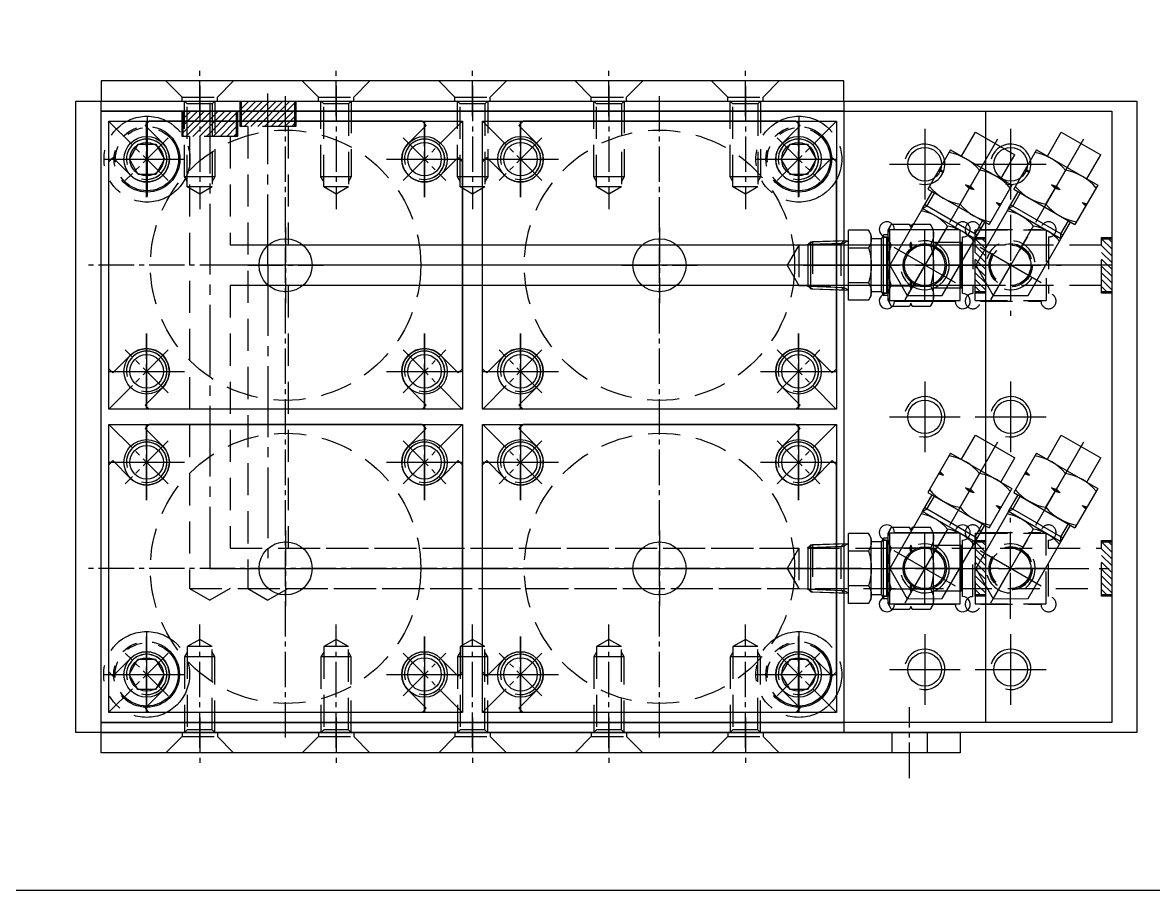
# Model space of a CAD drawing. Header units: millimetres. Extents: x -4251 to 2609, y -1673 to 4048.
# Drawn here: x -2399.6 to -2175.8, y 920.3 to 1092.1 of the extents above; entities that cross this region are included whole.
import ezdxf

# ---------------------------------------------------------------- set-up
doc = ezdxf.new("R2010")
doc.units = ezdxf.units.MM
for name, pattern in [('CENTER', [50.8, 31.75, -6.35, 6.35, -6.35]), ('CENTER1', [10, 7, -1, 1, -1]), ('CENTER2', [28.575, 19.05, -3.175, 3.175, -3.175]), ('HIDDEN', [9.525, 6.35, -3.175]), ('HIDDEN2', [4.7625, 3.175, -1.5875]), ('PHANTOM2', [31.75, 15.875, -3.175, 3.175, -3.175, 3.175, -3.175])]:
    doc.linetypes.add(name, pattern=pattern)
for name, color, linetype in [('CENTER', 1, 'CENTER'), ('PV-529CA', 7, 'Continuous'), ('THIN', 3, 'Continuous'), ('가는실선', 6, 'Continuous'), ('외형선', 7, 'Continuous'), ('중심선', 3, 'CENTER2')]:
    doc.layers.add(name, color=color, linetype=linetype)

# ---------------------------------------------------------------- blocks, each defined once
blk = doc.blocks.new('A$C54F9723F')
at = {"color": 1, "linetype": 'CENTER1'}
for p, q in [((0, 40, 0), (0, -40, 0)), ((-16.76, 23.26), (-28.39, 34.89)), ((16.76, 23.26), (28.39, 34.89)), ((-25.24, 23.26), (-16.76, 31.74)), ((25.24, 23.26), (16.76, 31.74)), ((0, -7.49), (0, 7.49)), ((33.5, 0), (-33.5, 0)), ((-7.49, 0), (7.49, 0)), ((-16.76, -23.26), (-28.39, -34.89)), ((-25.24, -23.26), (-16.76, -31.74)), ((16.76, -23.26), (28.39, -34.89)), ((25.24, -23.26), (16.76, -31.74))]:
    blk.add_line(p, q, dxfattribs=at)
at = {"color": 1}
for p, q in [((-20.5, 35), (-21.32, 34.18)), ((-17.82, 30.68), (-21.32, 34.18)), ((20.5, 35), (-20.5, 35)), ((17.82, 30.68), (21.32, 34.18)), ((20.5, 35), (21.32, 34.18)), ((-27.68, 27.82), (-28.5, 27)), ((-28.5, 27, 0), (-28.5, -27, 0)), ((-24.18, 24.32), (-27.68, 27.82)), ((24.18, 24.32), (27.68, 27.82)), ((27.68, 27.82), (28.5, 27)), ((28.5, 27), (28.5, -27)), ((-24.18, -24.32), (-27.68, -27.82)), ((24.18, -24.32), (27.68, -27.82)), ((-27.68, -27.82), (-28.5, -27)), ((27.68, -27.82), (28.5, -27)), ((-17.82, -30.68), (-21.32, -34.18)), ((17.82, -30.68), (21.32, -34.18)), ((-20.5, -35), (-21.32, -34.18)), ((20.5, -35), (-20.5, -35)), ((20.5, -35), (21.32, -34.18))]:
    blk.add_line(p, q, dxfattribs=at)
at = {"color": 250, "linetype": 'CENTER1'}
for p, q in [((-21, 20.01, 0), (-21, 34.99, 0)), ((21, 20.01, 0), (21, 34.99, 0)), ((-13.51, 27.5, 0), (-28.49, 27.5, 0)), ((28.49, 27.5, 0), (13.51, 27.5, 0)), ((-21, -34.99, 0), (-21, -20.01, 0)), ((21, -34.99, 0), (21, -20.01, 0)), ((-13.51, -27.5, 0), (-28.49, -27.5, 0)), ((28.49, -27.5, 0), (13.51, -27.5, 0))]:
    blk.add_line(p, q, dxfattribs=at)
at = {"color": 250}
blk.add_lwpolyline([(28.5, -35), (-28.5, -35), (-28.5, 35), (28.5, 35)], close=True, dxfattribs=at)
for centre in [(-21, 27.5, 0), (21, 27.5, 0), (-21, -27.5, 0), (21, -27.5, 0)]:
    blk.add_circle(centre, 3.32, dxfattribs=at)
at = {"color": 2, "linetype": 'HIDDEN'}
blk.add_circle((0, 0), 26.75, dxfattribs=at)
at = {"color": 1}
blk.add_circle((0, 0), 5.25, dxfattribs=at)
at = {"color": 250}
for centre in [(-21, 27.5, 0), (21, 27.5, 0), (-21, -27.5, 0), (21, -27.5, 0)]:
    blk.add_arc(centre, 4, 15, 285, dxfattribs=at)
at = {"color": 1}
for centre, start, end in [((-21, 27.5), 225, 45), ((21, 27.5), 135, 315), ((-21, -27.5), 315, 135), ((21, -27.5), 45, 225)]:
    blk.add_arc(centre, 4.5, start, end, dxfattribs=at)
blk = doc.blocks.new('A$C699871DD')
at = {"rotation": 270}
for p in [(-215.66, 0.8, 0), (-141.66, 0.8, 0), (-215.66, -59.2, 0), (-141.66, -59.2, 0)]:
    blk.add_blockref('A$C54F9723F', p, dxfattribs=at)
blk = doc.blocks.new('A$C4EDB7AFF')
at = {"color": 1, "linetype": 'CENTER1'}
for p, q in [((-19.38, 12.45, 0), (-19.38, 2.45, 0)), ((7.62, 12.45, 0), (7.62, 2.45, 0)), ((34.62, 12.45, 0), (34.62, 2.45, 0)), ((61.62, 12.45, 0), (61.62, 2.45, 0)), ((88.62, 12.45, 0), (88.62, 2.45, 0))]:
    blk.add_line(p, q, dxfattribs=at)
at = {"color": 2, "linetype": 'HIDDEN'}
for p, q in [((-22.88, 9.45, 0), (-22.88, 8.65, 0)), ((-15.88, 9.45, 0), (-15.88, 8.65, 0)), ((4.12, 9.45, 0), (4.12, 8.65, 0)), ((11.12, 9.45, 0), (11.12, 8.65, 0)), ((31.12, 9.45, 0), (31.12, 8.65, 0)), ((38.12, 9.45, 0), (38.12, 8.65, 0)), ((58.12, 9.45, 0), (58.12, 8.65, 0)), ((65.12, 9.45, 0), (65.12, 8.65, 0)), ((85.12, 9.45, 0), (85.12, 8.65, 0)), ((92.12, 9.45, 0), (92.12, 8.65, 0)), ((-22.88, 8.65, 0), (-15.88, 8.65, 0)), ((4.12, 8.65, 0), (11.12, 8.65, 0)), ((31.12, 8.65, 0), (38.12, 8.65, 0)), ((58.12, 8.65, 0), (65.12, 8.65, 0)), ((85.12, 8.65, 0), (92.12, 8.65, 0))]:
    blk.add_line(p, q, dxfattribs=at)
at = {"color": 6, "elevation": 0}
blk.add_lwpolyline([(-38.88, 9.45), (108.12, 9.45), (108.12, 5.45), (-38.88, 5.45), (-38.88, 9.45)], dxfattribs=at)
at = {"color": 2, "linetype": 'HIDDEN', "elevation": 0}
for points in [[(-22.88, 8.65), (-26.08, 5.45)], [(-15.88, 8.65), (-12.68, 5.45)], [(4.12, 8.65), (0.92, 5.45)], [(11.12, 8.65), (14.32, 5.45)], [(31.12, 8.65), (27.92, 5.45)], [(38.12, 8.65), (41.32, 5.45)], [(58.12, 8.65), (54.92, 5.45)], [(65.12, 8.65), (68.32, 5.45)], [(85.12, 8.65), (81.92, 5.45)], [(92.12, 8.65), (95.32, 5.45)]]:
    blk.add_lwpolyline(points, dxfattribs=at)
blk = doc.blocks.new('A$C35FF11A1')
at = {"linetype": 'HIDDEN2', "ltscale": 2}
h = blk.add_hatch(dxfattribs=at)
h.set_pattern_fill('ANSI31', color=2, scale=0.3)
h.set_pattern_definition([(45, (-2572.9756, -322.8296), (-0.6735192, 0.6735192), [])])
h.paths.add_polyline_path([(7.25, 9.5), (17.75, 9.5), (17.75, 4.5), (7.25, 4.5)])
h = blk.add_hatch(dxfattribs=at)
h.set_pattern_fill('ANSI31', color=2, scale=0.3, angle=-90)
h.set_pattern_definition([(315, (-138.3296, 2564.4756), (0.6735192, 0.6735192), [])])
h.paths.add_polyline_path([(191, -15.75), (191, -26.25), (189, -26.25), (189, -15.75)])
h = blk.add_hatch(dxfattribs=at)
h.set_pattern_fill('ANSI31', color=2, scale=0.3, angle=-90)
h.set_pattern_definition([(315, (-138.3296, 2504.4756), (0.6735192, 0.6735192), [])])
h.paths.add_polyline_path([(191, -75.75), (191, -86.25), (189, -86.25), (189, -75.75)])
at = {"color": 2, "linetype": 'HIDDEN2', "ltscale": 2}
for p, q in [((8.5, 4.5, 0), (8.5, -85, 0)), ((16.5, 4.5, 0), (16.5, -17, 0)), ((171, -11, 0), (171, -31, 0)), ((163.5, -15.4, 0), (163.5, -26.6, 0)), ((164, -14, 0), (178, -14, 0)), ((164, -28, 0), (164, -14, 0)), ((165, -13.9, 0), (177, -13.9, 0)), ((171, -13.75, 0), (171, -28.25, 0)), ((178, -14, 0), (178, -28, 0)), ((189, -17, 0), (16.5, -17, 0)), ((161, -21, 0), (181, -21, 0)), ((178.25, -21, 0), (163.75, -21, 0)), ((189, -25, 0), (16.5, -25, 0)), ((16.5, -25, 0), (16.5, -77, 0)), ((164, -28, 0), (178, -28, 0)), ((165, -28.1, 0), (177, -28.1, 0)), ((171, -91, 0), (171, -71, 0)), ((171, -88.25, 0), (171, -73.75, 0)), ((163.5, -86.6, 0), (163.5, -75.4, 0)), ((164, -74, 0), (164, -88, 0)), ((164, -74, 0), (178, -74, 0)), ((165, -73.9, 0), (177, -73.9, 0)), ((178, -88, 0), (178, -74, 0)), ((16.5, -77, 0), (189, -77, 0)), ((161, -81, 0), (181, -81, 0)), ((178.25, -81, 0), (163.75, -81, 0)), ((8.5, -85, 0), (189, -85, 0)), ((8.5, -85, 0), (12.5, -87.31, 0)), ((16.5, -85, 0), (12.5, -87.31, 0)), ((164, -88, 0), (178, -88, 0)), ((165, -88.1, 0), (177, -88.1, 0))]:
    blk.add_line(p, q, dxfattribs=at)
at = {"color": 6, "elevation": 0}
blk.add_lwpolyline([(-9, 9.5), (191, 9.5), (191, -111.5), (-9, -111.5)], close=True, dxfattribs=at)
at = {"color": 2, "linetype": 'HIDDEN2', "ltscale": 2, "elevation": 0}
for points in [[(7, 9.5), (18, 9.5), (18, 4.5), (7, 4.5)], [(7.25, 9.5), (17.75, 9.5), (17.75, 4.5), (7.25, 4.5)], [(191, -15.5), (191, -26.5), (189, -26.5), (189, -15.5)], [(191, -15.75), (191, -26.25), (189, -26.25), (189, -15.75)], [(191, -75.5), (191, -86.5), (189, -86.5), (189, -75.5)], [(191, -75.75), (191, -86.25), (189, -86.25), (189, -75.75)]]:
    blk.add_lwpolyline(points, close=True, dxfattribs=at)
at = {"color": 1, "linetype": 'CENTER1', "ltscale": 2, "elevation": 0}
for points in [[(12.5, 11.18), (12.5, -81), (191, -81)], [(191, -21), (12.5, -21)]]:
    blk.add_lwpolyline(points, dxfattribs=at)
at = {"color": 2, "linetype": 'HIDDEN2', "ltscale": 2, "elevation": 0}
for points in [[(178.5, -15.4), (178.5, -26.6)], [(178.5, -86.6), (178.5, -75.4)]]:
    blk.add_lwpolyline(points, dxfattribs=at)
at = {"ltscale": 10}
for centre in [(0, 0), (55, 0), (74, 0), (129, 0), (171, -1, 0), (0, -42), (55, -42), (74, -42), (129, -42), (171, -51, 0), (0, -60), (55, -60), (74, -60), (129, -60), (171, -101, 0), (0, -102), (55, -102), (74, -102), (129, -102)]:
    blk.add_circle(centre, 3.32, dxfattribs=at)
at = {"color": 2, "linetype": 'HIDDEN2', "ltscale": 2}
for centre, radius in [((171, -21, 0), 4.28), ((171, -21, 0), 4.25), ((171, -21, 0), 4), ((171, -81, 0), 4.28), ((171, -81, 0), 4.25), ((171, -81, 0), 4)]:
    blk.add_circle(centre, radius, dxfattribs=at)
for centre, radius, start, end in [((163.5, -13.9, 0), 1.5, 0, 270), ((178.5, -13.9, 0), 1.5, 270, 180), ((171, -21, 0), 4.86, 255, 165), ((163.5, -28.1, 0), 1.5, 90, 0), ((178.5, -28.1, 0), 1.5, 180, 90), ((163.5, -73.9, 0), 1.5, 0, 270), ((178.5, -73.9, 0), 1.5, 270, 180), ((171, -81, 0), 4.86, 195, 105), ((163.5, -88.1, 0), 1.5, 90, 0), ((178.5, -88.1, 0), 1.5, 180, 90)]:
    blk.add_arc(centre, radius, start, end, dxfattribs=at)
at = {"layer": 'CENTER', "ltscale": 10}
for p, q in [((0, 7), (0, -7)), ((55, 7), (55, -7)), ((74, 7), (74, -7)), ((129, 7), (129, -7)), ((171, 6, 0), (171, -8, 0)), ((-7, 0), (7, 0)), ((48, 0), (62, 0)), ((67, 0), (81, 0)), ((122, 0), (136, 0)), ((164, -1, 0), (178, -1, 0)), ((0, -35), (0, -49)), ((55, -35), (55, -49)), ((74, -35), (74, -49)), ((129, -35), (129, -49)), ((-7, -42), (7, -42)), ((48, -42), (62, -42)), ((67, -42), (81, -42)), ((122, -42), (136, -42)), ((171, -44, 0), (171, -58, 0)), ((164, -51, 0), (178, -51, 0)), ((0, -53), (0, -67)), ((55, -53), (55, -67)), ((74, -53), (74, -67)), ((129, -53), (129, -67)), ((-7, -60), (7, -60)), ((48, -60), (62, -60)), ((67, -60), (81, -60)), ((122, -60), (136, -60)), ((0, -95), (0, -109)), ((55, -95), (55, -109)), ((74, -95), (74, -109)), ((129, -95), (129, -109)), ((171, -94, 0), (171, -108, 0)), ((-7, -102), (7, -102)), ((48, -102), (62, -102)), ((67, -102), (81, -102)), ((122, -102), (136, -102)), ((164, -101, 0), (178, -101, 0))]:
    blk.add_line(p, q, dxfattribs=at)
at = {"layer": 'THIN', "ltscale": 10}
for centre in [(0, 0), (55, 0), (74, 0), (129, 0), (171, -1, 0), (0, -42), (55, -42), (74, -42), (129, -42), (171, -51, 0), (0, -60), (55, -60), (74, -60), (129, -60), (0, -102), (55, -102), (74, -102), (129, -102), (171, -101, 0)]:
    blk.add_arc(centre, 4, 255, 165, dxfattribs=at)
blk = doc.blocks.new('A$C67512D08')
at = {"linetype": 'HIDDEN2', "ltscale": 2}
h = blk.add_hatch(dxfattribs=at)
h.set_pattern_fill('ANSI31', color=2, scale=0.3)
h.set_pattern_definition([(45, (-2561.4756, -320.8296), (-0.6735192, 0.6735192), [])])
h.paths.add_polyline_path([(18.75, 11.5), (29.25, 11.5), (29.25, 6.5), (18.75, 6.5)])
at = {"color": 1, "linetype": 'CENTER1'}
for p, q in [((10.5, 14.5, 0), (10.5, -9.92, 0)), ((37.5, 14.5, 0), (37.5, -9.92, 0)), ((64.5, 14.5, 0), (64.5, -9.92, 0)), ((91.5, 14.5, 0), (91.5, -9.92, 0)), ((118.5, 14.5, 0), (118.5, -9.92, 0)), ((0, 7.5, 0), (0, -7.5, 0)), ((55, 7.5, 0), (55, -7.5, 0)), ((74, 7.5, 0), (74, -7.5, 0)), ((129, 7.5, 0), (129, -7.5, 0)), ((-7.5, 0, 0), (7.5, 0, 0)), ((47.5, 0, 0), (62.5, 0, 0)), ((66.5, 0, 0), (81.5, 0, 0)), ((121.5, 0, 0), (136.5, 0, 0)), ((0, -34.5, 0), (0, -49.5, 0)), ((55, -34.5, 0), (55, -49.5, 0)), ((74, -34.5, 0), (74, -49.5, 0)), ((129, -34.5, 0), (129, -49.5, 0)), ((-7.5, -42, 0), (7.5, -42, 0)), ((47.5, -42, 0), (62.5, -42, 0)), ((66.5, -42, 0), (81.5, -42, 0)), ((121.5, -42, 0), (136.5, -42, 0)), ((0, -52.5, 0), (0, -67.5, 0)), ((55, -52.5, 0), (55, -67.5, 0)), ((74, -52.5, 0), (74, -67.5, 0)), ((129, -52.5, 0), (129, -67.5, 0)), ((-7.5, -60, 0), (7.5, -60, 0)), ((47.5, -60, 0), (62.5, -60, 0)), ((66.5, -60, 0), (81.5, -60, 0)), ((121.5, -60, 0), (136.5, -60, 0)), ((10.5, -116.5, 0), (10.5, -92.08, 0)), ((37.5, -116.5, 0), (37.5, -92.08, 0)), ((64.5, -116.5, 0), (64.5, -92.08, 0)), ((91.5, -116.5, 0), (91.5, -92.08, 0)), ((118.5, -116.5, 0), (118.5, -92.08, 0)), ((0, -94.5, 0), (0, -109.5, 0)), ((55, -94.5, 0), (55, -109.5, 0)), ((74, -94.5, 0), (74, -109.5, 0)), ((129, -94.5, 0), (129, -109.5, 0)), ((-7.5, -102, 0), (7.5, -102, 0)), ((47.5, -102, 0), (62.5, -102, 0)), ((66.5, -102, 0), (81.5, -102, 0)), ((121.5, -102, 0), (136.5, -102, 0))]:
    blk.add_line(p, q, dxfattribs=at)
at = {"color": 1, "linetype": 'CENTER1', "ltscale": 2}
blk.add_line((24, -21, 0), (24, 13.18, 0), dxfattribs=at)
at = {"color": 2, "linetype": 'HIDDEN2', "ltscale": 2}
for p, q in [((20, 6.5, 0), (20, -85, 0)), ((28, 6.5, 0), (28, -17, 0)), ((13.5, -3.5, 0), (7.5, -3.5, 0)), ((40.5, -3.5, 0), (34.5, -3.5, 0)), ((67.5, -3.5, 0), (61.5, -3.5, 0)), ((94.5, -3.5, 0), (88.5, -3.5, 0)), ((121.5, -3.5, 0), (115.5, -3.5, 0)), ((12.96, -5.5, 0), (8.04, -5.5, 0)), ((39.96, -5.5, 0), (35.04, -5.5, 0)), ((66.96, -5.5, 0), (62.04, -5.5, 0)), ((93.96, -5.5, 0), (89.04, -5.5, 0)), ((120.96, -5.5, 0), (116.04, -5.5, 0)), ((129.08, -17, 0), (28, -17, 0)), ((129.08, -17, 0), (129.08, -25, 0)), ((131.8, -16.33, 0), (131.8, -25.67, 0)), ((129.08, -25, 0), (28, -25, 0)), ((28, -25, 0), (28, -77, 0)), ((28, -77, 0), (129.08, -77, 0)), ((129.08, -77, 0), (129.08, -85, 0)), ((131.8, -76.33, 0), (131.8, -85.67, 0)), ((20, -85, 0), (129.08, -85, 0)), ((20, -85, 0), (24, -87.31, 0)), ((28, -85, 0), (24, -87.31, 0)), ((12.96, -96.5, 0), (8.04, -96.5, 0)), ((39.96, -96.5, 0), (35.04, -96.5, 0)), ((66.96, -96.5, 0), (62.04, -96.5, 0)), ((93.96, -96.5, 0), (89.04, -96.5, 0)), ((120.96, -96.5, 0), (116.04, -96.5, 0)), ((13.5, -98.5, 0), (7.5, -98.5, 0)), ((40.5, -98.5, 0), (34.5, -98.5, 0)), ((67.5, -98.5, 0), (61.5, -98.5, 0)), ((94.5, -98.5, 0), (88.5, -98.5, 0)), ((121.5, -98.5, 0), (115.5, -98.5, 0))]:
    blk.add_line(p, q, dxfattribs=at)
at = {"color": 6, "elevation": 0}
blk.add_lwpolyline([(-9, 11.5), (138, 11.5), (138, -113.5), (-9, -113.5)], close=True, dxfattribs=at)
at = {"color": 2, "linetype": 'HIDDEN2', "ltscale": 2, "elevation": 0}
for points in [[(8.04, -4.44), (7.5, -3.5), (7.5, 11.5)], [(13.5, 11.5), (12.96, 10.96), (8.04, 10.96), (7.5, 11.5)], [(13.5, 11.5), (13.5, -3.5), (12.96, -4.44)], [(35.04, -4.44), (34.5, -3.5), (34.5, 11.5)], [(40.5, 11.5), (39.96, 10.96), (35.04, 10.96), (34.5, 11.5)], [(40.5, 11.5), (40.5, -3.5), (39.96, -4.44)], [(62.04, -4.44), (61.5, -3.5), (61.5, 11.5)], [(67.5, 11.5), (66.96, 10.96), (62.04, 10.96), (61.5, 11.5)], [(67.5, 11.5), (67.5, -3.5), (66.96, -4.44)], [(89.04, -4.44), (88.5, -3.5), (88.5, 11.5)], [(94.5, 11.5), (93.96, 10.96), (89.04, 10.96), (88.5, 11.5)], [(94.5, 11.5), (94.5, -3.5), (93.96, -4.44)], [(116.04, -4.44), (115.5, -3.5), (115.5, 11.5)], [(121.5, 11.5), (120.96, 10.96), (116.04, 10.96), (115.5, 11.5)], [(121.5, 11.5), (121.5, -3.5), (120.96, -4.44)], [(12.96, 10.96), (12.96, -5.5), (10.5, -6.92), (8.04, -5.5), (8.04, 10.96)], [(39.96, 10.96), (39.96, -5.5), (37.5, -6.92), (35.04, -5.5), (35.04, 10.96)], [(66.96, 10.96), (66.96, -5.5), (64.5, -6.92), (62.04, -5.5), (62.04, 10.96)], [(93.96, 10.96), (93.96, -5.5), (91.5, -6.92), (89.04, -5.5), (89.04, 10.96)], [(120.96, 10.96), (120.96, -5.5), (118.5, -6.92), (116.04, -5.5), (116.04, 10.96)], [(137.4, -16.74), (129.08, -17), (126.77, -21), (129.08, -25), (137.4, -25.26)], [(138, -16.14), (131.8, -16.33), (130.74, -16.94)], [(138, -16.14), (137.4, -16.74), (137.4, -25.26), (138, -25.86)], [(130.74, -25.06), (131.8, -25.67), (138, -25.86)], [(137.4, -76.74), (129.08, -77), (126.77, -81), (129.08, -85), (137.4, -85.26)], [(138, -76.14), (131.8, -76.33), (130.74, -76.94)], [(138, -76.14), (137.4, -76.74), (137.4, -85.26), (138, -85.86)], [(130.74, -85.06), (131.8, -85.67), (138, -85.86)], [(12.96, -112.96), (12.96, -96.5), (10.5, -95.08), (8.04, -96.5), (8.04, -112.96)], [(39.96, -112.96), (39.96, -96.5), (37.5, -95.08), (35.04, -96.5), (35.04, -112.96)], [(66.96, -112.96), (66.96, -96.5), (64.5, -95.08), (62.04, -96.5), (62.04, -112.96)], [(93.96, -112.96), (93.96, -96.5), (91.5, -95.08), (89.04, -96.5), (89.04, -112.96)], [(120.96, -112.96), (120.96, -96.5), (118.5, -95.08), (116.04, -96.5), (116.04, -112.96)], [(8.04, -97.56), (7.5, -98.5), (7.5, -113.5)], [(13.5, -113.5), (13.5, -98.5), (12.96, -97.56)], [(35.04, -97.56), (34.5, -98.5), (34.5, -113.5)], [(40.5, -113.5), (40.5, -98.5), (39.96, -97.56)], [(62.04, -97.56), (61.5, -98.5), (61.5, -113.5)], [(67.5, -113.5), (67.5, -98.5), (66.96, -97.56)], [(89.04, -97.56), (88.5, -98.5), (88.5, -113.5)], [(94.5, -113.5), (94.5, -98.5), (93.96, -97.56)], [(116.04, -97.56), (115.5, -98.5), (115.5, -113.5)], [(121.5, -113.5), (121.5, -98.5), (120.96, -97.56)], [(13.5, -113.5), (12.96, -112.96), (8.04, -112.96), (7.5, -113.5)], [(40.5, -113.5), (39.96, -112.96), (35.04, -112.96), (34.5, -113.5)], [(67.5, -113.5), (66.96, -112.96), (62.04, -112.96), (61.5, -113.5)], [(94.5, -113.5), (93.96, -112.96), (89.04, -112.96), (88.5, -113.5)], [(121.5, -113.5), (120.96, -112.96), (116.04, -112.96), (115.5, -113.5)]]:
    blk.add_lwpolyline(points, dxfattribs=at)
for points in [[(18.5, 11.5), (29.5, 11.5), (29.5, 6.5), (18.5, 6.5)], [(18.75, 11.5), (29.25, 11.5), (29.25, 6.5), (18.75, 6.5)]]:
    blk.add_lwpolyline(points, close=True, dxfattribs=at)
at = {"color": 1, "linetype": 'CENTER1', "ltscale": 2, "elevation": 0}
blk.add_lwpolyline([(138, -21), (24, -21), (24, -81), (138, -81)], dxfattribs=at)
at = {"color": 6}
for centre in [(0, 0, 0), (55, 0, 0), (74, 0, 0), (129, 0, 0), (0, -42, 0), (55, -42, 0), (74, -42, 0), (129, -42, 0), (0, -60, 0), (55, -60, 0), (74, -60, 0), (129, -60, 0), (0, -102, 0), (55, -102, 0), (74, -102, 0), (129, -102, 0)]:
    blk.add_circle(centre, 4.5, dxfattribs=at)
blk = doc.blocks.new('A$C224543A8')
at = {"color": 1, "linetype": 'CENTER1'}
for p, q in [((140.5, -9, 0), (140.5, 5, 0)), ((0, 3, 0), (0, -7, 0)), ((27, 3, 0), (27, -7, 0)), ((54, 3, 0), (54, -7, 0)), ((81, 3, 0), (81, -7, 0)), ((108, 3, 0), (108, -7, 0))]:
    blk.add_line(p, q, dxfattribs=at)
at = {"color": 2, "linetype": 'HIDDEN'}
for p, q in [((-3.5, 0, 0), (-3.5, -0.8, 0)), ((3.5, 0, 0), (3.5, -0.8, 0)), ((23.5, 0, 0), (23.5, -0.8, 0)), ((30.5, 0, 0), (30.5, -0.8, 0)), ((77.5, 0, 0), (77.5, -0.8, 0)), ((84.5, 0, 0), (84.5, -0.8, 0)), ((104.5, 0, 0), (104.5, -0.8, 0)), ((111.5, 0, 0), (111.5, -0.8, 0)), ((137, 0, 0), (137, -4, 0)), ((144, 0, 0), (144, -4, 0)), ((-3.5, -0.8, 0), (3.5, -0.8, 0)), ((23.5, -0.8, 0), (30.5, -0.8, 0)), ((50.5, 0, 0), (50.5, -0.8, 0)), ((50.5, -0.8, 0), (57.5, -0.8, 0)), ((57.5, 0, 0), (57.5, -0.8, 0)), ((77.5, -0.8, 0), (84.5, -0.8, 0)), ((104.5, -0.8, 0), (111.5, -0.8, 0))]:
    blk.add_line(p, q, dxfattribs=at)
at = {"color": 6, "elevation": 0}
blk.add_lwpolyline([(-19.5, 0), (150.5, 0), (150.5, -4), (-19.5, -4), (-19.5, 0)], dxfattribs=at)
at = {"color": 2, "linetype": 'HIDDEN', "elevation": 0}
for points in [[(-3.5, -0.8), (-6.7, -4)], [(3.5, -0.8), (6.7, -4)], [(23.5, -0.8), (20.3, -4)], [(30.5, -0.8), (33.7, -4)], [(50.5, -0.8), (47.3, -4)], [(57.5, -0.8), (60.7, -4)], [(77.5, -0.8), (74.3, -4)], [(84.5, -0.8), (87.7, -4)], [(104.5, -0.8), (101.3, -4)], [(111.5, -0.8), (114.7, -4)]]:
    blk.add_lwpolyline(points, dxfattribs=at)
blk = doc.blocks.new('A$C421973F8')
at = {"color": 1}
blk.add_lwpolyline([(-7, 7), (-7, -7), (7, -7), (7, 7)], close=True, dxfattribs=at)
blk.add_circle((0, 0), 4.28)
blk.add_circle((0, 0), 4, dxfattribs=at)
at = {"layer": 'CENTER'}
for p, q in [((0, -4.86), (0, 4.86)), ((4.86, 0), (-4.86, 0))]:
    blk.add_line(p, q, dxfattribs=at)
at = {"layer": 'THIN'}
blk.add_arc((0, 0), 4.86, 195, 105, dxfattribs=at)
blk = doc.blocks.new('A$C5AAB78A5')
at = {"linetype": 'HIDDEN2', "ltscale": 2}
h = blk.add_hatch(dxfattribs=at)
h.set_pattern_fill('ANSI31', color=2, scale=0.3)
h.set_pattern_definition([(45, (-2572.9756, -322.8296), (-0.6735192, 0.6735192), [])])
h.paths.add_polyline_path([(7.25, 9.5), (17.75, 9.5), (17.75, 4.5), (7.25, 4.5)])
h = blk.add_hatch(dxfattribs=at)
h.set_pattern_fill('ANSI31', color=2, scale=0.3, angle=-90)
h.set_pattern_definition([(315, (-163.3296, 2564.4756), (0.6735192, 0.6735192), [])])
h.paths.add_polyline_path([(166, -15.75), (166, -26.25), (164, -26.25), (164, -15.75)])
h = blk.add_hatch(dxfattribs=at)
h.set_pattern_fill('ANSI31', color=2, scale=0.3, angle=-90)
h.set_pattern_definition([(315, (-163.3296, 2504.4756), (0.6735192, 0.6735192), [])])
h.paths.add_polyline_path([(166, -75.75), (166, -86.25), (164, -86.25), (164, -75.75)])
at = {"color": 2, "linetype": 'HIDDEN2', "ltscale": 2}
for p, q in [((8.5, 4.5, 0), (8.5, -85, 0)), ((16.5, 4.5, 0), (16.5, -17, 0)), ((164, -17, 0), (16.5, -17, 0)), ((164, -25, 0), (16.5, -25, 0)), ((16.5, -25, 0), (16.5, -77, 0)), ((16.5, -77, 0), (164, -77, 0)), ((8.5, -85, 0), (164, -85, 0)), ((8.5, -85, 0), (12.5, -87.31, 0)), ((16.5, -85, 0), (12.5, -87.31, 0))]:
    blk.add_line(p, q, dxfattribs=at)
at = {"color": 6}
for p, q in [((146.5, -26.6, 0), (146.5, -15.4, 0)), ((148, -13.9, 0), (160, -13.9, 0)), ((146.5, -86.6, 0), (146.5, -75.4, 0)), ((148, -73.9, 0), (160, -73.9, 0))]:
    blk.add_line(p, q, dxfattribs=at)
at = {"color": 6, "elevation": 0}
blk.add_lwpolyline([(-9, 9.5), (166, 9.5), (166, -111.5), (-9, -111.5)], close=True, dxfattribs=at)
at = {"color": 2, "linetype": 'HIDDEN2', "ltscale": 2, "elevation": 0}
for points in [[(7, 9.5), (18, 9.5), (18, 4.5), (7, 4.5)], [(7.25, 9.5), (17.75, 9.5), (17.75, 4.5), (7.25, 4.5)], [(166, -15.5), (166, -26.5), (164, -26.5), (164, -15.5)], [(166, -15.75), (166, -26.25), (164, -26.25), (164, -15.75)], [(166, -75.5), (166, -86.5), (164, -86.5), (164, -75.5)], [(166, -75.75), (166, -86.25), (164, -86.25), (164, -75.75)]]:
    blk.add_lwpolyline(points, close=True, dxfattribs=at)
at = {"color": 1, "linetype": 'CENTER1', "ltscale": 2, "elevation": 0}
for points in [[(12.5, 11.18), (12.5, -81), (164.5, -81)], [(164.5, -21), (12.5, -21)]]:
    blk.add_lwpolyline(points, dxfattribs=at)
at = {"color": 6, "elevation": 0}
for points in [[(161.5, -26.6), (161.5, -15.4)], [(161.5, -86.6), (161.5, -75.4)]]:
    blk.add_lwpolyline(points, dxfattribs=at)
for points in [[(146.5, -26.6, 2.414214), (148, -28.1), (160, -28.1, 2.414214), (161.5, -26.6)], [(146.5, -86.6, 2.414214), (148, -88.1), (160, -88.1, 2.414214), (161.5, -86.6)]]:
    blk.add_lwpolyline(points, format="xyb", dxfattribs=at)
at = {"ltscale": 10}
for centre in [(0, 0), (55, 0), (74, 0), (129, 0), (154, -1, 0), (0, -42), (55, -42), (74, -42), (129, -42), (154, -51, 0), (0, -60), (55, -60), (74, -60), (129, -60), (154, -101, 0), (0, -102), (55, -102), (74, -102), (129, -102)]:
    blk.add_circle(centre, 3.32, dxfattribs=at)
at = {"color": 6}
for centre in [(154, -21, 0), (154, -81, 0)]:
    blk.add_circle(centre, 4, dxfattribs=at)
for centre, start, end in [((146.5, -13.9, 0), 0, 270), ((161.5, -13.9, 0), 270, 180), ((146.5, -73.9, 0), 0, 270), ((161.5, -73.9, 0), 270, 180)]:
    blk.add_arc(centre, 1.5, start, end, dxfattribs=at)
at = {"layer": 'CENTER', "ltscale": 10}
for p, q in [((0, 7), (0, -7)), ((55, 7), (55, -7)), ((74, 7), (74, -7)), ((129, 7), (129, -7)), ((154, 6, 0), (154, -8, 0)), ((-7, 0), (7, 0)), ((48, 0), (62, 0)), ((67, 0), (81, 0)), ((122, 0), (136, 0)), ((147, -1, 0), (161, -1, 0)), ((0, -35), (0, -49)), ((55, -35), (55, -49)), ((74, -35), (74, -49)), ((129, -35), (129, -49)), ((-7, -42), (7, -42)), ((48, -42), (62, -42)), ((67, -42), (81, -42)), ((122, -42), (136, -42)), ((154, -44, 0), (154, -58, 0)), ((147, -51, 0), (161, -51, 0)), ((0, -53), (0, -67)), ((55, -53), (55, -67)), ((74, -53), (74, -67)), ((129, -53), (129, -67)), ((-7, -60), (7, -60)), ((48, -60), (62, -60)), ((67, -60), (81, -60)), ((122, -60), (136, -60)), ((0, -95), (0, -109)), ((55, -95), (55, -109)), ((74, -95), (74, -109)), ((129, -95), (129, -109)), ((154, -94, 0), (154, -108, 0)), ((-7, -102), (7, -102)), ((48, -102), (62, -102)), ((67, -102), (81, -102)), ((122, -102), (136, -102)), ((147, -101, 0), (161, -101, 0))]:
    blk.add_line(p, q, dxfattribs=at)
at = {"layer": 'CENTER', "color": 1}
for p, q in [((154, -28.1, 0), (154, -13.9, 0)), ((161.1, -21, 0), (146.9, -21, 0)), ((154, -88.1, 0), (154, -73.9, 0)), ((161.1, -81, 0), (146.9, -81, 0))]:
    blk.add_line(p, q, dxfattribs=at)
at = {"layer": 'THIN', "ltscale": 10}
for centre in [(0, 0), (55, 0), (74, 0), (129, 0), (154, -1, 0), (0, -42), (55, -42), (74, -42), (129, -42), (154, -51, 0), (0, -60), (55, -60), (74, -60), (129, -60), (0, -102), (55, -102), (74, -102), (129, -102), (154, -101, 0)]:
    blk.add_arc(centre, 4, 255, 165, dxfattribs=at)
for p in [(154, -21, 0), (154, -81, 0)]:
    blk.add_blockref('A$C421973F8', p)
blk = doc.blocks.new('A$C6CDA58BF')
at = {"color": 6, "linetype": 'PHANTOM2'}
for p, q in [((0, 8.5), (0, -8.5)), ((-8.5, 0), (8.5, 0))]:
    blk.add_line(p, q, dxfattribs=at)
blk.add_lwpolyline([(1.73, -3), (-1.73, -3), (-3.46, 0), (-1.73, 3), (1.73, 3), (3.46, 0), (1.73, -3)], dxfattribs=at)
for radius in [8.5, 6.5, 6.25]:
    blk.add_circle((0, 0), radius, dxfattribs=at)
blk = doc.blocks.new('A$C1A1F7E32')
at = {"layer": 'PV-529CA'}
for p, q in [((4.5, 30.33), (-4.5, 30.33)), ((-4.5, 30.33), (-4.5, 24.83)), ((4.5, 30.33), (4.5, 24.83)), ((-7, 24.83), (-8.08, 24.2)), ((7, 24.83), (-7, 24.83)), ((7, 24.83), (8.08, 24.2)), ((-8.08, 24.2), (-8.08, 20.58)), ((-4.04, 20.58), (-4.04, 24.2)), ((4.04, 20.58), (4.04, 24.2)), ((8.08, 20.58), (8.08, 24.2)), ((-7.58, 20.33), (-8.08, 20.58)), ((-7.58, 20.33), (-8.08, 20.08)), ((-7.52, 20.33), (-7.58, 20.33)), ((-2.92, 20.33), (-4.6, 20.33)), ((4.6, 20.33), (2.92, 20.33)), ((7.58, 20.33), (7.52, 20.33)), ((7.58, 20.33), (8.08, 20.58)), ((7.58, 20.33), (8.08, 20.08)), ((-8.08, 20.08), (-8.08, 16.46)), ((-4.04, 16.46), (-4.04, 20.08)), ((4.04, 16.46), (4.04, 20.08)), ((8.08, 16.46), (8.08, 20.08)), ((-7, 15.83), (-8.08, 16.46)), ((7, 15.83), (-7, 15.83)), ((-6, 15.83), (-6, 14.93)), ((6, 15.83), (6, 14.93)), ((7, 15.83), (8.08, 16.46)), ((6, 14.93), (-6, 14.93)), ((-5.25, 14.5), (-6, 14.93)), ((5.25, 14.5), (-5.25, 14.5)), ((-5.25, 14.5), (-5.25, 12.5)), ((5.25, 14.5), (6, 14.93)), ((5.25, 14.5), (5.25, 12.5)), ((-6, 12.5), (-6.93, 11.96)), ((-6.93, 11.96), (-6.93, 8)), ((6, 12.5), (-6, 12.5)), ((-3.46, 8), (-3.46, 11.96)), ((3.46, 11.96), (3.46, 8)), ((6, 12.5), (6.93, 11.96)), ((6.93, 11.96), (6.93, 8)), ((6.93, 8), (-6.93, 8)), ((-4.67, 0.5), (-4.9, 8)), ((4.67, 0.5), (4.9, 8)), ((4.67, 0.5), (-4.67, 0.5)), ((-4.15, 0), (-4.67, 0.5)), ((4.15, 0), (-4.15, 0)), ((4.15, 0), (4.67, 0.5))]:
    blk.add_line(p, q, dxfattribs=at)
for points, weights in [([(-8.08, 24.2), (-7, 24.83), (-6.06, 24.83)], [1, 1.0379548493, 1]), ([(-6.06, 24.83), (-5.12, 24.83), (-4.04, 24.2)], [1, 1.0379548493, 1]), ([(-4.04, 24.2), (-1.88, 24.83), (0, 24.83)], [1, 1.0379548493, 1]), ([(0, 24.83), (1.88, 24.83), (4.04, 24.2)], [1, 1.0379548493, 1]), ([(4.04, 24.2), (5.12, 24.83), (6.06, 24.83)], [1, 1.0379548493, 1]), ([(6.06, 24.83), (7, 24.83), (8.08, 24.2)], [1, 1.0379548493, 1]), ([(-7.52, 20.33), (-7.79, 20.43), (-8.08, 20.58)], [1, 1.00259269997, 1]), ([(-8.08, 20.08), (-7.79, 20.23), (-7.52, 20.33)], [1, 1.00259269997, 1]), ([(-4.04, 20.58), (-4.33, 20.43), (-4.6, 20.33)], [1, 1.00259269997, 1]), ([(-4.6, 20.33), (-4.33, 20.23), (-4.04, 20.08)], [1, 1.00259269997, 1]), ([(-2.92, 20.33), (-3.46, 20.43), (-4.04, 20.58)], [1, 1.00259269997, 1]), ([(-4.04, 20.08), (-3.46, 20.23), (-2.92, 20.33)], [1, 1.00259269997, 1]), ([(4.04, 20.58), (3.46, 20.43), (2.92, 20.33)], [1, 1.00259269997, 1]), ([(2.92, 20.33), (3.46, 20.23), (4.04, 20.08)], [1, 1.00259269997, 1]), ([(4.6, 20.33), (4.33, 20.43), (4.04, 20.58)], [1, 1.00259269997, 1]), ([(4.04, 20.08), (4.33, 20.23), (4.6, 20.33)], [1, 1.00259269997, 1]), ([(8.08, 20.58), (7.79, 20.43), (7.52, 20.33)], [1, 1.00259269997, 1]), ([(7.52, 20.33), (7.79, 20.23), (8.08, 20.08)], [1, 1.00259269997, 1]), ([(-6.06, 15.83), (-7, 15.83), (-8.08, 16.46)], [1, 1.0379548493, 1]), ([(-4.04, 16.46), (-5.12, 15.83), (-6.06, 15.83)], [1, 1.0379548493, 1]), ([(0, 15.83), (-1.88, 15.83), (-4.04, 16.46)], [1, 1.0379548493, 1]), ([(4.04, 16.46), (1.88, 15.83), (0, 15.83)], [1, 1.0379548493, 1]), ([(6.06, 15.83), (5.12, 15.83), (4.04, 16.46)], [1, 1.0379548493, 1]), ([(8.08, 16.46), (7, 15.83), (6.06, 15.83)], [1, 1.0379548493, 1]), ([(-6.93, 11.96), (-6, 12.5), (-5.2, 12.5)], [1, 1.0379548493, 1]), ([(-5.2, 12.5), (-4.39, 12.5), (-3.46, 11.96)], [1, 1.0379548493, 1]), ([(-3.46, 11.96), (-1.61, 12.5), (0, 12.5)], [1, 1.0379548493, 1]), ([(0, 12.5), (1.61, 12.5), (3.46, 11.96)], [1, 1.0379548493, 1]), ([(3.46, 11.96), (4.39, 12.5), (5.2, 12.5)], [1, 1.0379548493, 1]), ([(5.2, 12.5), (6, 12.5), (6.93, 11.96)], [1, 1.0379548493, 1])]:
    blk.add_rational_spline(points, weights, degree=2, dxfattribs=at)
at = {"layer": '가는실선'}
for p, q in [((-5.5, 15.83), (-5.5, 14.64)), ((5.5, 15.83), (5.5, 14.64)), ((-4.9, 8), (-4.37, 7.08)), ((-4.15, 0), (-4.37, 7.08)), ((4.15, 0), (4.37, 7.08)), ((4.9, 8), (4.37, 7.08))]:
    blk.add_line(p, q, dxfattribs=at)
at = {"layer": '외형선'}
blk.add_line((-4.87, 7.08), (4.87, 7.08), dxfattribs=at)
at = {"layer": '중심선'}
blk.add_line((0, -1), (0, 31.33), dxfattribs=at)
blk = doc.blocks.new('A$C24EF5521')
at = {"layer": 'PV-529CA'}
for p, q in [((-14.5, 7), (-14.5, -7)), ((-5.5, 7), (-14.5, 7)), ((-5.5, 7), (-5.5, -7)), ((-18.33, 6), (-14.5, 6)), ((-5.5, 4.5), (0, 4.5)), ((0, 4.5), (0, -4.5)), ((-18.33, -6), (-14.5, -6)), ((-5.5, -4.5), (0, -4.5)), ((-5.5, -7), (-14.5, -7))]:
    blk.add_line(p, q, dxfattribs=at)
at = {"layer": '가는실선'}
for p, q in [((-18.33, 6), (-17.46, 5.5)), ((-17.46, 5.5), (-14.5, 5.5)), ((-18.33, -6), (-17.46, -5.5)), ((-17.46, -5.5), (-14.5, -5.5))]:
    blk.add_line(p, q, dxfattribs=at)
at = {"layer": '외형선'}
for p, q in [((-10.25, 7), (-10, 6.02)), ((-10, 6.02), (-9.75, 7)), ((-10, 6.02), (-10, 7)), ((-31.29, 6), (-34.76, 0)), ((-18.33, 6), (-31.29, 6)), ((-18.33, -6), (-18.33, 6)), ((-17.46, -6), (-17.46, 6)), ((-34.76, 0), (-31.29, -6)), ((-18.87, 0), (-34.76, 0)), ((-10.25, 0), (-10, 0.98)), ((-10, 0.98), (-9.75, 0)), ((-10, -0.98), (-10, 0.98)), ((-9.75, 0), (-10, -0.98)), ((-9.75, 0), (-6.13, 0)), ((-13.87, 0), (-10.25, 0)), ((-10, -0.98), (-10.25, 0)), ((-31.29, -6), (-18.33, -6)), ((-10.25, -7), (-10, -6.02)), ((-10, -6.02), (-9.75, -7)), ((-10, -6.02), (-10, -7))]:
    blk.add_line(p, q, dxfattribs=at)
for centre, radius, start, end in [((-4.39, 3.5), 10.11, 159.7438, 200.2562), ((-15.61, 3.5), 10.11, 339.7438, 20.2562), ((-26.99, 3), 8.67, 339.7438, 20.2562), ((-26.99, -3), 8.67, 339.7438, 20.2562), ((-4.39, -3.5), 10.11, 159.7438, 200.2562), ((-15.61, -3.5), 10.11, 339.7438, 20.2562)]:
    blk.add_arc(centre, radius, start, end, dxfattribs=at)
at = {"layer": '중심선'}
for p, q in [((-27.83, -7), (-27.83, 7)), ((1, 0), (-35.76, 0))]:
    blk.add_line(p, q, dxfattribs=at)
blk = doc.blocks.new('A$C504B16A8')
at = {"color": 2, "elevation": 0}
for points in [[(-41.5, 32.5), (168.5, 32.5), (168.5, -92.5), (-41.5, -92.5)], [(-36.5, 32.5), (110.5, 32.5), (110.5, 30.5), (-36.5, 30.5)], [(-36.5, -90.5), (110.5, -90.5), (110.5, -92.5), (-36.5, -92.5)]]:
    blk.add_lwpolyline(points, close=True, dxfattribs=at)
at = {"xscale": -1, "rotation": 180}
blk.add_blockref('A$C4EDB7AFF', (2.38, 41.95, 0), dxfattribs=at)
for name, p in [('A$C67512D08', (-27.5, 21, 0)), ('A$C35FF11A1', (-27.5, 21, 0)), ('A$C5AAB78A5', (-27.5, 21, 0)), ('A$C6CDA58BF', (-27.43, 21, 0)), ('A$C6CDA58BF', (101.57, 21, 0)), ('A$C6CDA58BF', (-27.5, -81, 0)), ('A$C6CDA58BF', (101.57, -81, 0)), ('A$C224543A8', (-17, -92.5, 0))]:
    blk.add_blockref(name, p)
at = {"linetype": 'HIDDEN'}
blk.add_blockref('A$C699871DD', (215.66, -0.8, 0), dxfattribs=at)
for name, p, rotation in [('A$C24EF5521', (140.42, 24.1, 0), 59.99999999999999), ('A$C24EF5521', (157.42, 24.1, 0), 59.99999999999999), ('A$C1A1F7E32', (103.42, 0, 0), 270), ('A$C24EF5521', (140.42, -35.9, 0), 59.99999999999999), ('A$C24EF5521', (157.42, -35.9, 0), 59.99999999999999), ('A$C1A1F7E32', (103.42, -60, 0), 270)]:
    blk.add_blockref(name, p, dxfattribs=dict(rotation=rotation))

msp = doc.modelspace()

# ---------------------------------------------------------------- linework, layer by layer
at = {"elevation": 0}
msp.add_lwpolyline([(-2410.1852, 1284.0421), (-1979.9409, 1284.0421), (-1979.9409, 920.3344), (-2410.1852, 920.3344)], close=True, dxfattribs=at)

# ---------------------------------------------------------------- block references
msp.add_blockref('A$C504B16A8', (-2347.59, 1044.0809, -0.0001))

doc.saveas('drawing.dxf')
